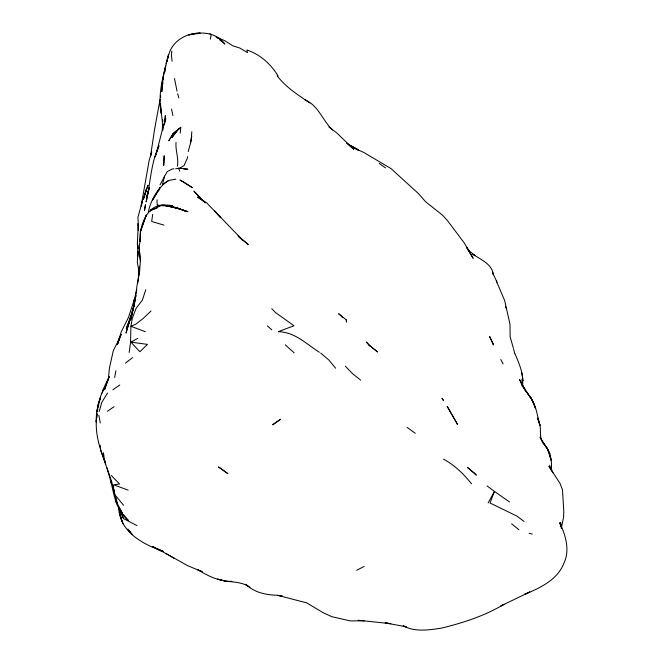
<?xml version="1.0" encoding="UTF-8"?>
<svg xmlns="http://www.w3.org/2000/svg" width="663" height="663" viewBox="0 0 663 663"><rect width="100%" height="100%" fill="white"/><g stroke="black" fill="none" stroke-linecap="round" stroke-linejoin="round"><path stroke-width="0.99" d="M191.806 131.763L191.126 140.937L188.193 151.62M130.553 341.462L130.918 326.295L132.31 318.19L136.122 308.361L142.379 300.115L145.777 289.665M160.529 103.701L160.471 107.572L160.38 104M140.332 231.71L146.258 215.185L140.332 231.71L140.092 241.523C139.636 230.525 142.437 218.633 150.302 210.577C156.145 204.229 164.507 204.552 172.388 205.646L158.606 205.356L157.123 204.544L157.048 199.737M551.276 469.727C552.354 459.832 549.818 449.779 542.757 442.569L547.099 448.453L540.055 437.265L542.342 441.715M176.043 142.371C175.289 150.377 178.844 158.175 177.444 166.189M140.175 239.525L139.139 247.722L140.374 260.783L139.479 272.974L137.266 284.013L134.639 302.875L130.884 319.334L135.923 295.499L133.197 308.925L134.639 302.875L126.02 333.157L132.898 309.836M165.104 121.221L165.369 115.619L164.217 124.818M137.713 247.987C136.918 237.81 138.849 227.6 137.896 217.381L142.57 200.582L141.202 206.185M137.291 244.307L137.448 241.233M137.78 283.118L139.52 266.418L139.222 273.836M162.311 130.163L162.568 125.224L162.733 130.279L162.385 122.067L160.645 107.331L161.449 112.014M171.734 51.001L171.477 55.725L172.107 61.245M165.021 71.853C165.468 64.734 167.64 57.747 169.977 51.034C175.09 39.407 187.712 32.885 200.127 33.208L188.806 34.932C201.627 31.078 216.453 32.603 224.931 44.081L219.403 39.573M162.476 130.213L162.758 127.163M162.742 82.502L161.797 91.627L162.443 81.01L165.369 67.038M163.048 79.461L163.255 77.43L162.153 86.745L162.808 83.19M180.187 133.172L180.684 128.796M522.353 386.297C524.292 375.009 519.32 364.07 515.035 353.893M97.138 414.085C92.14 441.765 109.395 466.661 114.417 492.932L113.928 489.12M97.502 411.11L97.759 409.063M98 407.115L100.519 397.038M96.408 419.986L96.16 422C95.953 405.889 101.969 390.93 109.138 376.866M96.657 417.972L97.154 413.944M129.169 352.467L130.578 342.183M152.689 214.439L151.67 221.5L163.968 225.105M141.211 205.455L149.225 160.139L151.686 152.1L150.592 155.954L154.628 128.978L160.073 99.458M561.279 528.22L563.558 517.397L563.807 511.446L562.473 489.742L560.036 483.468L548.947 466.354L552.901 472.711L549.61 465.269M191.764 136.089L190.455 142.752M114.649 377.446L115.868 370.774M98.356 404.181L96.922 411.93L98.538 403.494L100.494 397.875M160.463 97.444L160.753 95.903M148.288 212.516C150.302 200.823 158.225 186.726 168.559 180.585L162.385 184.488L164.648 176.151L167.25 171.584L172.239 168.982L173.979 168.858M210.337 39.216L211.107 35.313L209.906 33.531M167.159 61.609L168.535 54.706L166.04 63.772M164.3 124.934L165.791 118.611C161.424 131.133 159.145 144.252 155.142 156.907L158.946 145.91M165.651 65.786C161.764 81.193 158.026 97.494 161.3 113.373L160.968 109.362M149.399 187.447L146.788 196.654L148.951 188.731L146.133 201.892C150.46 183.179 150.783 163.645 158.905 145.935M99.177 411.499L101.812 402.366L107.505 393.084M118.006 343.136L119.473 338.412L113.274 350.727L109.47 367.924L108.425 378.358L104.522 389.753L109.146 376.741M117.243 344.395L121.362 331.608L128.514 317.295L134.564 298.781L133.818 301.74L136.76 289.88M132.94 309.762L128.804 323.163L130.785 316.201L126.293 328.575L130.139 319.375M102.127 393.192L103.76 388.51L102.674 391.394M145.703 192.038L147.973 185.184L143.821 197.35L145.363 192.999M107.696 380.976L109.047 377.172M150.426 211.207L151.164 209.276M121.039 334.575L117.359 344.694L118.362 340.741L121.196 334.309M152.515 200.06L160.231 187.43L153.103 199.232M160.032 184.886L164.648 176.151M488.125 502.885L494.474 491.44L487.09 485.954M158.523 190.629L159.559 189.129M346.326 319.914L346.459 321.911L346.326 319.914L338.619 313.715L343.053 317.701M157.23 206.74L158.606 205.356M151.015 311.03L143.216 318.414L135.824 324.182L130.918 326.295L145.338 331.715M125.415 363.158L132.559 357.622M112.892 389.769L119.738 384.963M107.365 411.292L114.094 406.676M364.086 566.459L356.694 570.296M130.934 342.141L147.501 344.387L139.852 351.73L130.934 342.141L137.805 338.337M156.949 208.124L150.302 210.577L161.15 205.571L164.557 205.315L179.64 208.886L186.278 211.439L175.745 207.469L161.523 205.165M162.65 206.019L164.557 205.315L179.64 208.886L175.745 207.469L187.944 211.704L172.297 206.641L162.501 205.298M168.957 180.419L175.91 179.109M175.728 168.725L179.582 168.344L184.057 165.568L187.463 157.993L187.422 156.592M364.161 620.866L350.006 620.875L331.89 616.681L323.411 612.869L306.77 602.891L277.706 595.316L282.339 596.095L277.068 595.25C265.672 594.984 254.41 592.407 245.816 584.493M231.934 581.327C219.594 581.708 208.033 576.064 197.798 569.691L202.074 571.597M183.784 169.04L187.803 169.189L178.43 168.071L179.764 171.17M225.718 581.178C233.898 582.122 243.031 582.238 249.968 587.285M358.202 620.245L390.756 623.684L385.278 622.905L406.295 626.808L403.203 625.839C415.104 632.303 429.293 630.032 442.03 627.994C463.495 622.706 484.893 615.803 503.888 604.349L500.905 605.916L529.762 591.993L524.789 594.255C540.345 587.94 557.782 579.57 564.047 562.904C570.147 549.992 565.464 534.85 559.738 522.651L560.169 524.358M529.256 533.317L532.182 534.038M355.285 148.603L363.854 152.507L391.071 168.634L418.428 193.571L425.638 201.751L442.569 215.21L447.285 220.381L464.249 242.915L473.15 258.28L466.561 247.44M356.437 148.918L357.175 149.125L351.332 146.084L359.164 150.609L346.451 143.092L353.76 149.258L336.754 132.907L328.889 126.964M128.174 490.131L113.738 484.827L119.522 483.982L111.309 475.487M202 571.655L187.621 565.655L166.073 553.588L174.079 558.329M217.82 38.288L216.237 37.004L218.342 37.874M216.237 37.004L225.022 40.824L232.672 45.78L239.741 48.009L247.531 52.626L246.885 49.998C260.153 54.358 270.96 64.162 278.104 75.996M123.384 518.524L136.984 525.618M166.173 553.646L152.697 546.577L162.551 551.575L157.951 549.13L163.371 551.442L162.518 551.094C142.951 544.315 118.801 531.345 118.984 507.526M319.367 352.293C306.207 343.923 295.201 332.196 278.361 331.657L293.991 325.748L275.485 312.538L271.764 308.701M443.555 459.194C454.694 465.119 463.71 474.045 471.542 483.799M305.162 99.889C318.571 105.641 322.566 120.583 332.586 129.965M245.55 584.318L247.838 585.86M509.557 501.99L494.474 491.44L490.023 503.018L516.867 516.054L524.01 521.441M379.203 163.405L385.526 167.888M407.115 427.378L415.287 433.295M320.677 353.056L328.923 360.059L335.594 368.205M309.836 102.997C298.143 94.95 285.894 87.383 277.142 75.789M360.689 380.139L352.492 373.609L345.324 366.167M511.621 523.845L518.93 529.762M239.973 237.694L248.285 244.523L238.68 236.558M237.992 235.995L243.056 240.536L206.549 202.754L197.566 197.019L205.066 202.455M267.363 325.856L271.755 329.809M285.206 344.801L294.157 352.849M199.994 197.574L193.894 191.093L205.397 202.87M220.05 217.041L214.746 210.975M215.003 211.29L220.771 217.729M128.68 530.35L132.318 534.668L127.851 528.991M115.752 495.841L123.608 505.281M128.995 530.698L130.056 531.983M123.318 514.264L128.539 520.629C115.917 510.585 113.953 494.242 110.464 479.631L111.409 483.236L106.917 467.912M466.644 247.432L469.686 251.211L474.998 255.62L472.404 253.954C480.426 259.506 491.896 263.592 493.38 274.639M546.428 447.31L550.041 453.716M500.789 359.503L503.068 363.912M496.338 281.054L504.609 300.422L509.98 324.182L510.145 336.862L513.361 348.125M523.206 387.258L519.494 379.451L526.016 391.75L521.3 383.438L530.814 398.198L526.778 392.347L530.748 397.626L533.549 402.806L535.439 408.093L530.748 397.626C536.334 405.947 537.262 415.875 539.972 425.207C541.141 431.091 539.185 437.149 542.864 442.453M119.406 509.491L123.111 518.043L122.083 514.065M523.787 388.22L522.469 384.963L522.229 378.896L522.287 385.841M493.371 274.755L492.493 272.369L497.068 282.281M105.707 463.851L102.74 454.23M121.868 520.447L123.003 523.878L119.232 511.886L121.586 519.585M103.594 457.139L105.144 462.219L100.809 450.666L100.121 445.138M177.643 93.756L178.828 97.925M505.488 306.273L505.944 307.98M513.601 349.045L514.803 353.677M119.721 511.828L119.025 508.911L119.688 511.902M174.502 78.549L177.029 91.121M171.535 108.972L172.886 115.577M139.396 273.604L137.299 262.208L137.995 251.277L137.755 256.515L137.722 244.838L137.871 247.788M98.837 415.212L100.279 422.944M139.495 273.943L138.633 269.277L138.998 273.065M103.362 452.738L104.066 456.583M561.453 528.287L560.533 522.56L560.89 526.671M521.88 372.979L522.991 380.711M113.439 485.299L113.68 487.206M139.139 247.722L140.374 260.783M160.471 103.337L160.802 107.356M137.954 223.613L138.352 230.641M162.708 119.696L162.783 121.511M164.192 155.863L163.711 165.377L164.192 155.863M145.437 204.892L144.451 210.643L145.437 204.892M144.915 193.928L143.349 199.654L146.308 189.419L144.915 193.928M172.819 134.1L168.792 140.813L173.524 133.023L180.924 127.279L172.819 134.1M177.452 130.23L171.899 137.514L179.018 128.531L177.452 130.23M280.548 419.314L272.742 424.726L280.548 419.314M225.602 581.161L217.563 579.089L225.644 581.178M219.577 467.531L218.376 466.959L227.939 473.714L219.577 467.531M183.079 181.612L179.963 180.038L192.419 187.695L183.079 181.612M377.504 351.879L369.134 345.166L366.308 341.951L369.83 345.895L369.134 345.166L377.504 351.879M474.567 473.225L467.39 467.349L476.357 475.164L474.567 473.225M442.553 399.076L441.939 398.214L443.555 400.593L442.553 399.076M457.619 424.519L456.998 423.483L457.619 424.519M449.68 410.704L447.111 406.262L457.346 424.063L449.68 410.704M117.84 505.065L115.345 500.598L122.514 513.535L117.84 505.065M493.214 343.981L489.534 336.356L493.421 344.951L493.214 343.981M549.511 454.039L547.795 449.721L551.177 460.271L549.511 454.039M539.955 425.107L537.627 418.138L539.955 425.107M117.6 504.551L113.489 489.717L117.6 504.551"/></g></svg>
